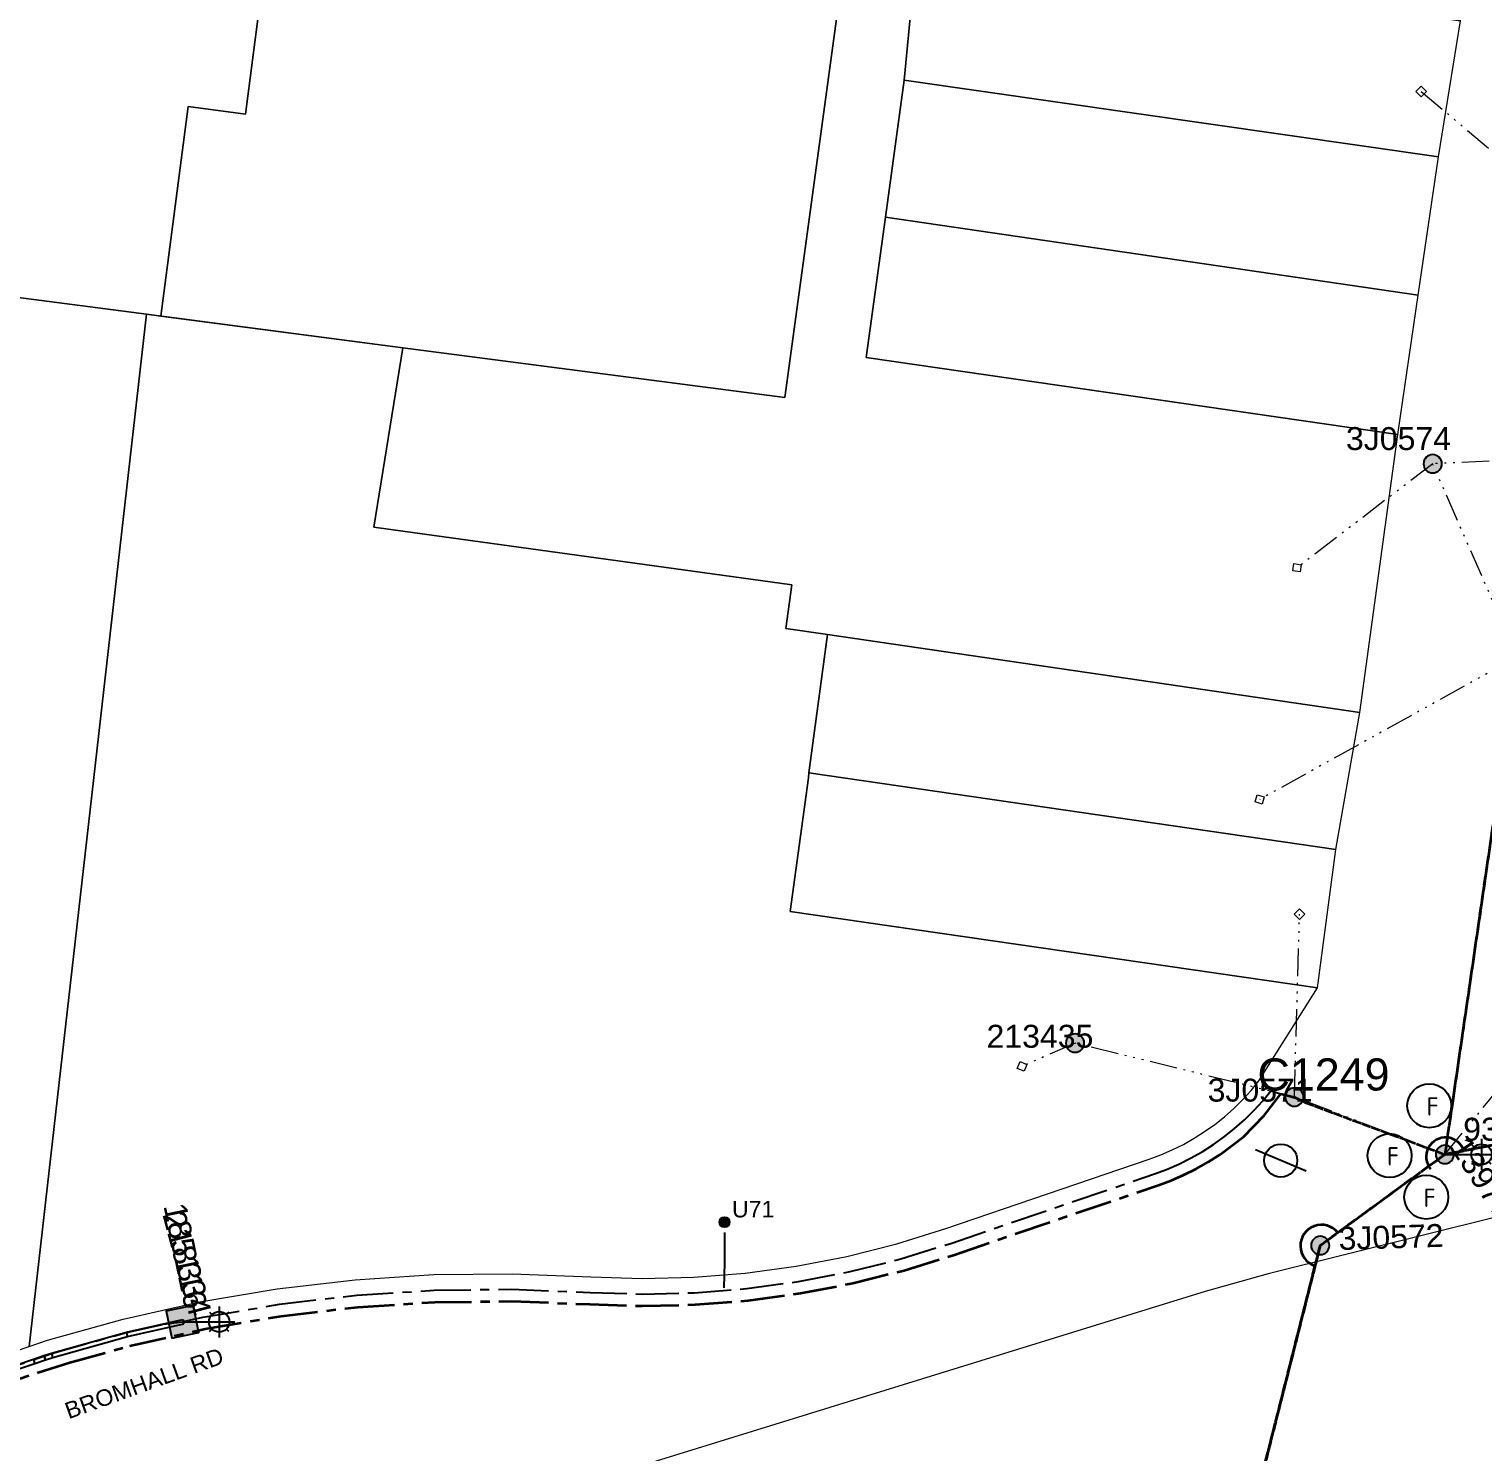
# Model space of a CAD drawing. Header units: metres. Extents: x 244561 to 254068, y 6159332 to 6162744.
# Drawn here: x 252037.4 to 252195.9, y 6161699.3 to 6161854.5 of the extents above; entities that cross this region are included whole.
import ezdxf
from ezdxf.enums import TextEntityAlignment as Align

# ---------------------------------------------------------------- set-up
doc = ezdxf.new("R2010")
doc.units = ezdxf.units.M
for name, pattern in [('Cable Exist OH', [1, 1, 0]), ('Cable Exist UG', [7, 4, -1, 1, -1]), ('PHANTOMX2', [6.6, 3, -0.75, 0.2, -0.75, 0.2, -0.75, 0.2, -0.75])]:
    doc.linetypes.add(name, pattern=pattern)
doc.layers.get('0').update_dxf_attribs({"color": 6})
for name, color, linetype, lineweight in [('_User_HV_Exist', 1, 'Continuous', 35), ('_User_LV_Exist', 5, 'Continuous', 35), ('Cadastre Buildings_SP_EXT', 78, 'Continuous', 15), ('Cadastre Developer_SP_NEW', 92, 'Continuous', 15), ('Cadastre Land Parcels_SP_EXT', 118, 'Continuous', 15), ('Cadastre Roads_SP_EXT', 218, 'Continuous', 15), ('Mains_HV_EXT', 13, 'Continuous', 25), ('Mains_LV_EXT', 163, 'Continuous', 25), ('Mains_SL_EXT', 131, 'Continuous', 25), ('Services_SP_EXT', 42, 'PHANTOMX2', 20)]:
    doc.layers.add(name, color=color, linetype=linetype, lineweight=lineweight)
for name, color, linetype in [('Duct_SP_EXT', 30, 'Continuous'), ('Equip_SP_HV_EXT', 7, 'Continuous'), ('Equip_SP_SL_EXT', 7, 'Continuous'), ('SupportsOH_SP_TR_HV_LV_SL_EXT', 7, 'Continuous'), ('SupportsUG_SP_LV_SL_EXT', 7, 'Continuous'), ('Trench_SP_EXT', 7, 'Continuous')]:
    doc.layers.add(name, color=color, linetype=linetype)
doc.styles.add('COLUMN_LABEL', font='arial.ttf', dxfattribs={"height": 2})
doc.styles.add('HVSW_LABEL', font='arial.ttf', dxfattribs={"height": 3.5})
doc.styles.add('iecARIAL', font='arial.ttf', dxfattribs={"height": 2})
doc.styles.add('iecISOCP', font='isocp.shx')
doc.styles.add('POLE_LABEL', font='arial.ttf', dxfattribs={"height": 2})
doc.styles.add('SL_LABEL', font='arial.ttf', dxfattribs={"height": 2})
doc.styles.get("Standard").update_dxf_attribs({"font": 'arial.ttf'})

# ---------------------------------------------------------------- blocks, each defined once
blk = doc.blocks.new('COLUMN_EXT')
blk.add_hatch(color=256).paths.add_polyline_path([(1.5, -1.5), (1.5, 1.5), (-1.5, 1.5), (-1.5, -1.5)])
blk.add_lwpolyline([(1.5, 1.5), (-1.5, 1.5), (-1.5, -1.5), (1.5, -1.5)], close=True)
at = {"flags": 9}
for tag, p in [('STREETNAME', (-1.81, 1.6)), ('SUBURB', (-1.81, 1.8)), ('NOTES', (-1.81, 2)), ('COLUMN_TYPE', (-1.81, 0.4)), ('OWNED_BY', (-1.81, 0.6)), ('LOCATION', (-1.81, 1.4)), ('LEGEND', (-1.81, 1.2)), ('USAGE', (-1.81, 1)), ('STATE', (-1.81, 0.8))]:
    blk.add_attdef(tag, text='', height=0.2, rotation=180, dxfattribs=at).set_placement(p, align=Align.MIDDLE_LEFT)
at = {"flags": 1}
blk.add_attdef('Z', (-1.81, 2.35), '', height=0.2, rotation=180, dxfattribs=at)
at = {"flags": 9}
for tag, style, p in [('STRUCTURE_PLANT_NUMBER', 'POLE_LABEL', (-1.81, -0.03)), ('STREET_CODE', 'COLUMN_LABEL', (-1.81, 0.2))]:
    blk.add_attdef(tag, text='', height=0.2, rotation=180, dxfattribs=dict(at, style=style)).set_placement(p, align=Align.MIDDLE_LEFT)
at = {"style": 'COLUMN_LABEL', "width": 0.9, "flags": 8}
blk.add_attdef('ASSET_NUM', text='', height=2, rotation=270, dxfattribs=at).set_placement((2, -4), align=Align.MIDDLE_LEFT)
blk = doc.blocks.new('SL_LANTERN_EXT')
at = {"flags": 9}
for tag, p in [('LRATECODE', (-7.4, 0)), ('LOUTREACHVOCAB', (-7.2, 0)), ('LOUTREACH', (-7, 0)), ('LANTNUMBER', (-6.6, 0)), ('LNEW', (-6.4, 0)), ('LMASTVOCAB', (-6.2, 0)), ('LMAST', (-6, 0)), ('LLAMPVOCAB', (-5.8, 0)), ('LLAMP', (-5.6, 0)), ('LEXIST', (-5.4, 0)), ('LCHARGE3PERCENT', (-5.2, 0)), ('LCHARGE3', (-5, 0)), ('LCHARGE2PERCENT', (-4.8, 0)), ('LCHARGE2', (-4.6, 0)), ('LCHARGE1PERCENT', (-4.4, 0)), ('LCHARGE1', (-4.2, 0)), ('LCATEGORY', (-4, 0)), ('LBRACKETVOCAB', (-3.8, 0)), ('LBRACKET', (-3.6, 0)), ('LKINGHEIGHT', (-3.4, 0)), ('CREPLACE', (-3.2, 0)), ('CREMOVE', (-3, 0)), ('CNUMBER', (-2.8, 0)), ('CNEW', (-2.6, 0)), ('CEXIST', (-2.4, 0)), ('USAGE', (-2.2, 0)), ('STATE', (-2, 0)), ('OWNED_BY', (-1.8, 0)), ('ORIENTATION', (-1.6, 0)), ('OPERATING_VOLTAGE', (-1.4, 0)), ('NO_PHASES', (-1.2, 0)), ('LANTERN_TYPE', (-1, 0)), ('LANTERN_PURPOSE', (-0.8, 0)), ('CONTROL_TYPE', (-0.6, 0)), ('CONSTRUCTED_VOLTAGE', (-0.4, 0))]:
    blk.add_attdef(tag, text='', height=0.001, rotation=270, dxfattribs=at).set_placement(p, align=Align.MIDDLE_LEFT)
at = {"style": 'SL_LABEL', "flags": 9}
blk.add_attdef('STREET_CODE', text='', height=0.001, rotation=270, dxfattribs=at).set_placement((0, 0), align=Align.MIDDLE_LEFT)
at = {"flags": 1}
blk.add_attdef('Z', (0, 0), '', height=0.001, rotation=270, dxfattribs=at)
at = {"width": 0.9}
blk.add_attdef('LNUMBER', text='', height=1, dxfattribs=at).set_placement((7, -1), align=Align.MIDDLE_LEFT)
at = {"flags": 9}
for tag, p in [('LREMOVE', (0, -7.6)), ('LREPLACE', (0, -7.8)), ('LTYPE', (0, -8)), ('LTYPEVOCAB', (0, -8.2)), ('LEGEND', (0, -8.4)), ('SUBURB', (0, -8.6)), ('STREETNAME', (0, -8.8)), ('LOCATION', (0, -9)), ('NOTES', (0, -9.2)), ('MAINTAINED_BY', (0, -9.86))]:
    blk.add_attdef(tag, text='', height=0.001, dxfattribs=at).set_placement(p, align=Align.MIDDLE_LEFT)
blk.add_attdef('OPERATED_BY', (0, -9.61), '', height=0.001, dxfattribs=at)
blk.add_wipeout([(5.69, 0), (5.06, -1.06), (4, -1.69), (2.94, -1.06), (2.31, 0), (2.94, 1.06), (4, 1.69), (5.06, 1.06)])
for p, q in [((4, 1.69), (4, 0)), ((0, 0), (4, 0)), ((2.94, 1.06), (3.2, 0.8)), ((5.06, 1.06), (4.8, 0.8)), ((2.94, -1.06), (3.2, -0.8)), ((4, 0), (5.69, 0)), ((4, 0), (4, -1.69)), ((5.06, -1.06), (4.8, -0.8))]:
    blk.add_line(p, q)
blk.add_circle((4, 0), 1.12)
blk = doc.blocks.new('CCP_EXT')
at = {"flags": 9}
for tag, p in [('LIFE_SUPPORT', (0, -1.6)), ('STATE', (0, -1.8)), ('NOTES', (0, -2))]:
    blk.add_attdef(tag, text='', height=0.2, dxfattribs=at).set_placement(p, align=Align.MIDDLE_LEFT)
blk.add_wipeout([(0, 0.57), (0.57, 0), (0, -0.57), (-0.57, 0)])
blk.add_lwpolyline([(-0.57, 0), (0, 0.57), (0.57, 0), (0, -0.57), (-0.57, 0)])
at = {"flags": 1}
blk.add_attdef('Z', (0, 0), '', height=0.2, dxfattribs=at)
at = {"flags": 9}
for tag, p in [('CCP_TYPE', (0, 0)), ('CONSTRUCTED_VOLTAGE', (0, -0.2)), ('OPERATING_VOLTAGE', (0, -0.6)), ('ORIENTATION', (0, -0.8)), ('OWNED_BY', (0, -1)), ('NO_PHASES', (0, -0.4)), ('USAGE', (0, -1.2)), ('LEGEND', (0, -1.4))]:
    blk.add_attdef(tag, text='', height=0.2, dxfattribs=at).set_placement(p, align=Align.MIDDLE_LEFT)
blk = doc.blocks.new('POLE_EXT')
blk.add_hatch(color=256).paths.add_polyline_path([(-1, 0, 1), (1, 0, 1)])
blk.add_lwpolyline([(-1, 0, 1), (1, 0, 1)], format="xyb", close=True)
at = {"flags": 8}
blk.add_attdef('pNumber', text='', height=2, dxfattribs=at).set_placement((2.5, 2.5), align=Align.MIDDLE_CENTER)
at = {"style": 'POLE_LABEL', "flags": 9}
for tag, p in [('STRUCTURE_PLANT_NUMBER', (1.35, 0.03)), ('STREET_CODE', (1.35, -0.2))]:
    blk.add_attdef(tag, text='', height=0.2, dxfattribs=at).set_placement(p, align=Align.MIDDLE_LEFT)
at = {"flags": 9}
for tag, p in [('OWNED_BY', (1.35, -0.4)), ('SPECIAL_USE', (1.35, -0.8)), ('STATE', (1.35, -1)), ('cLV', (1.35, -1.4)), ('hDepth', (1.35, -1.6)), ('PARENT', (1.35, -0.6)), ('USAGE', (1.35, -1.2)), ('hDia', (1.35, -1.8)), ('cHV', (1.35, -2)), ('LBRACKET', (1.35, -2.2)), ('LExisting', (1.35, -2.4)), ('LANTNUMBER', (1.35, -2.6)), ('LOther', (1.35, -2.8)), ('LRemove', (1.35, -3)), ('LEGEND', (1.35, -3.2)), ('cLinedev', (1.35, -3.4)), ('pExisting', (1.35, -3.8)), ('pFooting', (1.35, -4.4)), ('pNew', (1.35, -4.6)), ('LOCATION', (1.35, -3.6)), ('PFNUMBER', (1.35, -4)), ('NEWPFNUMBER', (1.35, -4.2)), ('pRelocate', (1.35, -5)), ('pRemove', (1.35, -5.2)), ('pReplace', (1.35, -5.4)), ('pStay', (1.35, -5.6)), ('pType', (1.35, -5.8)), ('cspan', (1.35, -6)), ('STREETNAME', (1.35, -6.2)), ('SUBURB', (1.35, -6.4)), ('OPERATED_BY', (1.36, -7.01)), ('NOTES', (1.35, -6.6)), ('MAINTAINED_BY', (1.36, -6.81))]:
    blk.add_attdef(tag, text='', height=0.2, dxfattribs=at).set_placement(p, align=Align.MIDDLE_LEFT)
at = {"flags": 1}
blk.add_attdef('Z', (1.35, -7.33), '', height=0.2, dxfattribs=at)
blk = doc.blocks.new('HV_ABS_CLOSED_EXT')
blk.add_line((-3, 6.87), (3, 6.87))
blk.add_circle((0, 6.87), 1.8)
at = {"style": 'HVSW_LABEL'}
for tag, height, flags, p in [('ASSET_NUM', 3.5, 8, (2, 2)), ('STREET_CODE', 0.2, 9, (0, -0.2))]:
    blk.add_attdef(tag, text='', height=height, dxfattribs=dict(at, flags=flags)).set_placement(p, align=Align.MIDDLE_LEFT)
at = {"flags": 1}
blk.add_attdef('Z', (0, 0), '', height=0.2, dxfattribs=at)
at = {"flags": 9}
for tag, p in [('ACTUAL_STATUS', (0, -0.4)), ('CONSTRUCTED_VOLTAGE', (0, -0.6)), ('OPERATING_VOLTAGE', (0, -1)), ('ORIENTATION', (0, -1.2)), ('OWNED_BY', (0, -1.4)), ('STATE', (0, -1.6)), ('NO_PHASES', (0, -0.8)), ('SWITCH_TYPE', (0, -1.8)), ('STREETNAME', (0, -2.6)), ('SUBURB', (0, -2.8)), ('USAGE', (0, -2)), ('LEGEND', (0, -2.2)), ('LOCATION', (0, -2.4)), ('NOTES', (0, -3))]:
    blk.add_attdef(tag, text='', height=0.2, dxfattribs=at).set_placement(p, align=Align.MIDDLE_LEFT)
blk = doc.blocks.new('FAULT_INDICATOR_MANUAL_EXT')
blk.add_circle((0, 0), 2.4)
at = {"insert": (-0.28, 0.92), "char_height": 2, "width": 1.2998, "attachment_point": 1, "style": 'iecISOCP'}
blk.add_mtext('F', dxfattribs=at)
for tag, height, flags, p in [('ASSET_NUM', 2.5, 8, (2, 2)), ('STREET_CODE', 0.2, 9, (1.5, 0)), ('CONSTRUCTED_VOLTAGE', 0.2, 9, (1.5, -0.2)), ('OPERATING_VOLTAGE', 0.2, 9, (1.5, -0.8)), ('ORIENTATION', 0.2, 9, (1.5, -1)), ('OWNED_BY', 0.2, 9, (1.5, -1.2)), ('STATE', 0.2, 9, (1.5, -1.4)), ('FLITE_NUMBER', 0.2, 9, (1.5, -0.4)), ('USAGE', 0.2, 9, (1.5, -1.6)), ('INDICATOR_TYPE', 0.2, 9, (1.5, -0.6)), ('STREETNAME', 0.2, 9, (1.5, -2.2)), ('SUBURB', 0.2, 9, (1.5, -2.4)), ('Z', 0.2, 1, (1.5, -2.8)), ('LEGEND', 0.2, 9, (1.5, -1.8)), ('LOCATION', 0.2, 9, (1.5, -2)), ('NOTES', 0.2, 9, (1.5, -2.6))]:
    blk.add_attdef(tag, text='', height=height, dxfattribs=dict(flags=flags)).set_placement(p, align=Align.MIDDLE_LEFT)
blk = doc.blocks.new('CABLE_LARGE_EXT')
h = blk.add_hatch(color=256)
edge = h.paths.add_edge_path()
edge.add_arc((0, 0.55), 0.55, 0, 360)
blk.add_circle((0, 0.55), 0.55)
at = {"flags": 1}
blk.add_attdef('Z', (0, 0), '', height=0.2, dxfattribs=at)
at = {"flags": 9}
for tag, p in [('COND_CODE', (0, 0)), ('STATE', (0, -0.4)), ('XSECT_SIZE', (0, -0.6)), ('FB_REFERENCE', (0, -0.2)), ('NOTES', (0, -0.8))]:
    blk.add_attdef(tag, text='', height=0.2, dxfattribs=at).set_placement(p, align=Align.MIDDLE_LEFT)

msp = doc.modelspace()

# ---------------------------------------------------------------- linework, layer by layer
at = {"layer": '_User_HV_Exist', "linetype": 'Cable Exist OH'}
for points in [[(252200.3918, 6161790.9342), (252192.3625, 6161735.8991)], [(252175.3478, 6161738.019), (252176.5275, 6161737.4293)], [(252176.5275, 6161737.4292), (252187.6319, 6161733.2971)], [(252164.1272, 6161666.3074), (252178.1658, 6161721.8312), (252188.2853, 6161729.2239)]]:
    msp.add_lwpolyline(points, dxfattribs=at)
at = {"layer": '_User_LV_Exist', "linetype": 'Continuous'}
msp.add_lwpolyline([(252180.0826, 6161723.2305, 1.33991365), (252177.5832, 6161719.6196)], format="xyb", dxfattribs=at)
at = {"layer": '_User_LV_Exist', "linetype": 'Cable Exist OH'}
msp.add_lwpolyline([(252178.1658, 6161721.8312), (252164.1272, 6161666.3074)], dxfattribs=at)
at = {"layer": 'Cadastre Developer_SP_NEW', "linetype": 'Continuous'}
for points in [[(252161.4269, 6162060.2946), (252017.1014, 6162080.5103), (252002.9608, 6162082.4917), (251992.8327, 6162083.9102), (251984.2006, 6162032.6311), (251944.089, 6162038.4163), (251908.6455, 6162043.5288), (251897.5424, 6161939.9101), (251887.3323, 6161844.6196), (251900.0043, 6161842.9651), (251980.0347, 6161832.5183), (252050.1878, 6161823.3638), (252051.7301, 6161823.1624), (252054.7121, 6161846.014), (252060.9695, 6161845.198), (252064.0435, 6161868.7577), (252052.6181, 6161870.416), (252055.5921, 6161890.901), (252069.9424, 6161888.8187), (252077.7863, 6161881.2645), (252121.9742, 6161881.2664), (252136.4523, 6161879.1655), (252161.4269, 6162060.2946)], [(252188.8581, 6161825.4431), (252130.7595, 6161833.9513), (252128.6632, 6161818.6557), (252186.6472, 6161810.2449), (252188.8581, 6161825.4431)], [(251964.2491, 6161676.4042), (251970.0904, 6161678.5296), (251975.8231, 6161680.9287), (251981.4359, 6161683.5962), (251986.9176, 6161686.526), (252004.8872, 6161696.6826), (252013.2619, 6161701.0763), (252021.8539, 6161705.029), (252030.6399, 6161708.5281), (252037.3928, 6161710.8183), (252050.1878, 6161823.3638), (251980.0347, 6161832.5183), (251972.7807, 6161779.7596), (251967.3743, 6161740.4411), (251958.3149, 6161674.5569), (251964.2491, 6161676.4042)]]:
    msp.add_lwpolyline(points, close=True, dxfattribs=at)
at = {"layer": 'Cadastre Land Parcels_SP_EXT', "linetype": 'Continuous'}
for points in [[(252161.4269, 6162060.2946), (252017.1014, 6162080.5103), (252002.9608, 6162082.4917), (251992.8327, 6162083.9102), (251984.2006, 6162032.6311), (251944.089, 6162038.4163), (251908.6455, 6162043.5288), (251897.5424, 6161939.9101), (251887.3323, 6161844.6196), (251900.0043, 6161842.9651), (251980.0347, 6161832.5183), (252050.1878, 6161823.3638), (252051.7301, 6161823.1624), (252054.7121, 6161846.014), (252060.9695, 6161845.198), (252064.0435, 6161868.7577), (252052.6181, 6161870.416), (252055.5921, 6161890.901), (252069.9424, 6161888.8187), (252077.7863, 6161881.2645), (252121.9742, 6161881.2664), (252136.4523, 6161879.1655), (252161.4269, 6162060.2946)], [(252128.6632, 6161818.6557), (252130.7595, 6161833.9513), (252132.8076, 6161848.9004), (252134.2667, 6161864.0396), (252135.2998, 6161871.5945), (252127.7522, 6161872.6805), (252127.346, 6161869.708), (252119.7697, 6161814.285), (252078.1227, 6161819.7149), (252074.9598, 6161800.1692), (252120.5566, 6161793.8711), (252119.9104, 6161789.119), (252124.4533, 6161788.4599), (252182.4913, 6161779.9631), (252186.6472, 6161810.2449), (252128.6632, 6161818.6557)], [(252193.4696, 6161855.3581), (252134.2667, 6161864.0396), (252132.8076, 6161848.9004), (252191.0531, 6161840.5285), (252193.4696, 6161855.3581)], [(252191.0531, 6161840.5285), (252132.8076, 6161848.9004), (252130.7595, 6161833.9513), (252188.8581, 6161825.4431), (252191.0531, 6161840.5285)], [(252188.8581, 6161825.4431), (252130.7595, 6161833.9513), (252128.6632, 6161818.6557), (252186.6472, 6161810.2449), (252188.8581, 6161825.4431)], [(251964.2491, 6161676.4042), (251970.0904, 6161678.5296), (251975.8231, 6161680.9287), (251981.4359, 6161683.5962), (251986.9176, 6161686.526), (252004.8872, 6161696.6826), (252013.2619, 6161701.0763), (252021.8539, 6161705.029), (252030.6399, 6161708.5281), (252037.3928, 6161710.8183), (252050.1878, 6161823.3638), (251980.0347, 6161832.5183), (251972.7807, 6161779.7596), (251967.3743, 6161740.4411), (251958.3149, 6161674.5569), (251964.2491, 6161676.4042)], [(252126.5358, 6161720.6431), (252131.9855, 6161722.0106), (252137.3531, 6161723.6773), (252159.5141, 6161731.2385), (252160.7842, 6161731.7095), (252162.0288, 6161732.2475), (252163.2419, 6161732.8493), (252164.4229, 6161733.5158), (252165.5661, 6161734.2431), (252166.6699, 6161735.0301), (252167.7302, 6161735.8736), (252168.7446, 6161736.7726), (252169.7099, 6161737.725), (252170.623, 6161738.7247), (252171.4829, 6161739.7728), (252177.8622, 6161749.9123), (252120.3836, 6161758.2529), (252122.351, 6161772.8376), (252122.4185, 6161773.3559), (252124.4533, 6161788.4599), (252119.9104, 6161789.119), (252120.5566, 6161793.8711), (252074.9598, 6161800.1692), (252078.1227, 6161819.7149), (252050.1878, 6161823.3638), (252037.3928, 6161710.8183), (252039.3893, 6161711.4899), (252047.6375, 6161713.7984), (252055.9943, 6161715.6729), (252064.4377, 6161717.1088), (252072.9449, 6161718.1036), (252081.4927, 6161718.6528), (252090.0558, 6161718.7584), (252098.6136, 6161718.4152), (252104.2305, 6161718.2407), (252109.8481, 6161718.3768), (252115.45, 6161718.8238), (252121.0172, 6161719.5804), (252126.5358, 6161720.6431)], [(252182.4913, 6161779.9631), (252124.4533, 6161788.4599), (252122.4185, 6161773.3559), (252179.8823, 6161765.0178), (252182.4913, 6161779.9631)], [(252179.8823, 6161765.0178), (252122.4185, 6161773.3559), (252122.351, 6161772.8376), (252120.3836, 6161758.2529), (252177.8622, 6161749.9123), (252179.8823, 6161765.0178)]]:
    msp.add_lwpolyline(points, close=True, dxfattribs=at)
msp.add_lwpolyline([(252718.2726, 6161866.6302), (252548.0287, 6161811.2134), (252544.3913, 6161809.7266), (252524.4759, 6161801.3251), (252324.462, 6161744.9483), (252307.7545, 6161739.6793), (252296.9064, 6161738.589), (252268.0109, 6161738.8004), (252260.2586, 6161739.1207), (252255.6042, 6161739.3132), (252254.0425, 6161739.0125), (252246.5043, 6161737.2716), (252197.7463, 6161725.0119), (252172.4735, 6161718.7455), (252165.6289, 6161716.8082), (251980.4688, 6161659.6085)], dxfattribs=at)
at = {"layer": 'Duct_SP_EXT'}
for p, q in [((252039.8192, 6161710.0941), (252047.9942, 6161712.3821)), ((252039.9604, 6161709.6352), (252048.1115, 6161711.9165)), ((252047.9942, 6161712.3821), (252048.0529, 6161712.1493)), ((252048.1115, 6161711.9165), (252048.0529, 6161712.1493)), ((252031.1448, 6161707.1577), (252037.8619, 6161709.4357)), ((252037.8619, 6161709.4357), (252038.9995, 6161709.8184)), ((252037.8619, 6161709.4357), (252037.9387, 6161709.2083)), ((252038.0155, 6161708.981), (252039.1525, 6161709.3635)), ((252038.9995, 6161709.8184), (252039.8192, 6161710.0941)), ((252038.9995, 6161709.8184), (252038.9995, 6161709.8184)), ((252038.9995, 6161709.8184), (252039.076, 6161709.5909)), ((252038.9995, 6161709.8184), (252039.076, 6161709.5909)), ((252039.1525, 6161709.3635), (252039.076, 6161709.5909)), ((252039.1525, 6161709.3635), (252039.076, 6161709.5909)), ((252039.1525, 6161709.3635), (252039.9604, 6161709.6352)), ((252039.1525, 6161709.3635), (252039.1525, 6161709.3635)), ((252039.8192, 6161710.0941), (252039.8898, 6161709.8646)), ((252039.9604, 6161709.6352), (252039.8898, 6161709.8646)), ((252031.3108, 6161706.7071), (252038.0155, 6161708.981)), ((252038.0155, 6161708.981), (252037.9387, 6161709.2083))]:
    msp.add_line(p, q, dxfattribs=at)
msp.add_lwpolyline([(252113.2098, 6161723.2362), (252113.2098, 6161719.9598), (252113.1197, 6161717.215)], dxfattribs=at)
at = {"layer": 'Mains_HV_EXT', "linetype": 'Cable Exist OH'}
for points in [[(252200.3918, 6161790.9342), (252192.3625, 6161735.8991)], [(252175.3478, 6161738.019), (252176.5275, 6161737.4293)], [(252176.5275, 6161737.4292), (252187.6319, 6161733.2971)], [(252164.1272, 6161666.3074), (252178.1658, 6161721.8312), (252188.2853, 6161729.2239)]]:
    msp.add_lwpolyline(points, dxfattribs=at)
at = {"layer": 'Mains_LV_EXT', "linetype": 'Continuous'}
for points in [[(252193.8344, 6161732.1636, 1.20499098), (252190.2071, 6161730.1558)], [(252180.0826, 6161723.2305, 1.33991365), (252177.5832, 6161719.6196)]]:
    msp.add_lwpolyline(points, format="xyb", dxfattribs=at)
at = {"layer": 'Mains_LV_EXT', "linetype": 'Cable Exist OH'}
msp.add_lwpolyline([(252178.1658, 6161721.8312), (252164.1272, 6161666.3074)], dxfattribs=at)
at = {"layer": 'Services_SP_EXT'}
for points in [[(252209.7836, 6161807.9924), (252190.4319, 6161807.0628)], [(252199.6568, 6161786.0067), (252198.4385, 6161788.7874), (252190.4319, 6161807.0628)], [(252175.3478, 6161738.0191), (252175.3477, 6161738.0191), (252151.432, 6161743.893)]]:
    msp.add_lwpolyline(points, dxfattribs=at)

# ---------------------------------------------------------------- block references
at = {"layer": 'Duct_SP_EXT'}
msp.add_blockref('CABLE_LARGE_EXT', (252113.2098, 6161723.8171), dxfattribs=at)
at = {"layer": 'Equip_SP_HV_EXT'}
ref = msp.add_blockref('HV_ABS_CLOSED_EXT', (252176.5275, 6161737.4293), dxfattribs=dict(at, rotation=157.2490593437159))
ref.add_attrib('ASSET_NUM', 'C1249', dxfattribs={"layer": '0', "height": 3.5, "style": 'HVSW_LABEL'}).set_placement((252178.5275, 6161737.6793), align=Align.BOTTOM_CENTER)
for p in [(252190.0611, 6161737.0688), (252185.7356, 6161731.6291)]:
    msp.add_blockref('FAULT_INDICATOR_MANUAL_EXT', p, dxfattribs=at)
at = {"layer": 'SupportsOH_SP_TR_HV_LV_SL_EXT'}
ref = msp.add_blockref('POLE_EXT', (252190.4319, 6161807.0628), dxfattribs=at)
ref.add_attrib('ASSET_NUM', '3J0574', dxfattribs={"layer": '0', "height": 2.5, "style": 'POLE_LABEL'}).set_placement((252192.4319, 6161807.8128), align=Align.BOTTOM_RIGHT)
ref = msp.add_blockref('POLE_EXT', (252151.432, 6161743.893), dxfattribs=at)
ref.add_attrib('ASSET_NUM', '213435', dxfattribs={"layer": '0', "height": 2.5, "style": 'POLE_LABEL'}).set_placement((252153.432, 6161744.643), align=Align.MIDDLE_RIGHT)
ref = msp.add_blockref('POLE_EXT', (252175.3477, 6161738.0191), dxfattribs=at)
ref.add_attrib('ASSET_NUM', '3J0571', dxfattribs={"layer": '0', "height": 2.5, "style": 'POLE_LABEL'}).set_placement((252177.3477, 6161738.7691), align=Align.MIDDLE_RIGHT)
at = {"layer": 'SupportsUG_SP_LV_SL_EXT'}
ref = msp.add_blockref('COLUMN_EXT', (252054.1029, 6161713.5039), dxfattribs=dict(at, rotation=191.8490466715878))
ref.add_attrib('ASSET_NUM', '218334', dxfattribs={"layer": '0', "height": 2.5, "rotation": 284.850076, "style": 'COLUMN_LABEL'}).set_placement((252056.1029, 6161714.2539), align=Align.MIDDLE_RIGHT)

# ---------------------------------------------------------------- texts
at = {"layer": 'Cadastre Roads_SP_EXT'}
msp.add_text('BROMHALL RD', height=1.8, rotation=19.87142, dxfattribs=at).set_placement((252041.6869, 6161702.8789))
at = {"layer": 'Duct_SP_EXT'}
msp.add_text('U71', height=1.8, dxfattribs=at).set_placement((252114.0245, 6161724.8933))

# ---------------------------------------------------------------- next in the draw order: block references
at = {"layer": 'Equip_SP_SL_EXT'}
ref = msp.add_blockref('SL_LANTERN_EXT', (252191.7589, 6161731.7615), dxfattribs=at)
ref.add_attrib('ASSET_NUM', '139771', dxfattribs={"layer": '0', "height": 2.5, "rotation": 303.302285, "style": 'iecARIAL'}).set_placement((252193.2589, 6161733.2615), align=Align.MIDDLE_LEFT)
ref = msp.add_blockref('SL_LANTERN_EXT', (252054.1028, 6161713.5039), dxfattribs=at)
ref.add_attrib('ASSET_NUM', '185116', dxfattribs={"layer": '0', "height": 2.5, "rotation": 281.689369, "style": 'iecARIAL'}).set_placement((252055.6028, 6161715.0039), align=Align.MIDDLE_RIGHT)
at = {"layer": 'Services_SP_EXT'}
for p, rotation in [((252189.1758, 6161847.661), 90.0000000000002), ((252175.6439, 6161795.7278), 216.2737737079233), ((252171.5648, 6161770.4717), 207.7447420683393), ((252175.9111, 6161757.956), 90.0000000000002), ((252145.6589, 6161741.3616), 202.2550334069955)]:
    msp.add_blockref('CCP_EXT', p, dxfattribs=dict(at, rotation=rotation))

# ---------------------------------------------------------------- next in the draw order: linework, layer by layer
at = {"layer": '_User_HV_Exist', "linetype": 'Cable Exist OH'}
for points in [[(252191.7589, 6161731.7615), (252259.2974, 6161744.8783)], [(252192.3625, 6161735.8991), (252191.7589, 6161731.7614)], [(252187.6319, 6161733.2971), (252191.7589, 6161731.7614)], [(252188.2853, 6161729.2239), (252191.7589, 6161731.7615)]]:
    msp.add_lwpolyline(points, dxfattribs=at)
at = {"layer": '_User_HV_Exist', "linetype": 'Cable Exist UG'}
msp.add_lwpolyline([(252031.6773, 6161705.7122), (252038.3563, 6161707.9772), (252041.8324, 6161709.0584), (252041.8324, 6161709.0584), (252048.3705, 6161710.8882), (252056.5745, 6161712.7284), (252064.8638, 6161714.1383), (252073.2154, 6161715.1149), (252081.6075, 6161715.654), (252090.0141, 6161715.7578), (252098.507, 6161715.4171), (252104.2203, 6161715.2396), (252110.0039, 6161715.3797), (252115.7715, 6161715.8399), (252121.5032, 6161716.6189), (252127.1851, 6161717.713), (252132.796, 6161719.1209), (252138.2825, 6161720.8245), (252160.5202, 6161728.412), (252161.9017, 6161728.9242), (252163.2914, 6161729.5249), (252164.6469, 6161730.1973), (252165.9665, 6161730.9421), (252167.2433, 6161731.7544), (252169.8077, 6161733.6644), (252172.0605, 6161736.0197), (252173.8817, 6161738.3792), (252175.334, 6161738.0127)], dxfattribs=at)
at = {"layer": '_User_LV_Exist', "linetype": 'Cable Exist OH'}
for points in [[(252199.6568, 6161786.0067), (252191.7589, 6161731.7615)], [(252315.3231, 6161759.6285), (252259.3269, 6161744.85), (252191.7589, 6161731.7615)], [(252191.7589, 6161731.7615), (252178.1658, 6161721.8312)]]:
    msp.add_lwpolyline(points, dxfattribs=at)
at = {"layer": '_User_LV_Exist', "linetype": 'Continuous'}
msp.add_lwpolyline([(252193.8344, 6161732.1636, 1.20499098), (252190.2071, 6161730.1558)], format="xyb", dxfattribs=at)
at = {"layer": 'Cadastre Buildings_SP_EXT', "linetype": 'Continuous'}
msp.add_lwpolyline([(252136.9587, 6161879.0488), (252136.4523, 6161879.1656), (252121.9742, 6161881.2664), (252077.7863, 6161881.2645), (252069.9424, 6161888.8187), (252055.5921, 6161890.901), (252052.6181, 6161870.416), (252064.0435, 6161868.7577), (252060.9696, 6161845.198), (252054.7121, 6161846.014), (252051.7301, 6161823.1624), (252078.1227, 6161819.7149), (252119.7697, 6161814.2849), (252127.346, 6161869.7081), (252127.7522, 6161872.6805), (252135.2997, 6161871.5945), (252134.2667, 6161864.0396), (252193.4696, 6161855.3581), (252194.3609, 6161862.0962), (252195.4813, 6161870.5619), (252136.9587, 6161879.0488)], close=True, dxfattribs=at)
at = {"layer": 'Cadastre Developer_SP_NEW', "linetype": 'Continuous'}
for points in [[(252128.6632, 6161818.6557), (252130.7595, 6161833.9513), (252132.8076, 6161848.9004), (252134.2667, 6161864.0396), (252135.2998, 6161871.5945), (252127.7522, 6161872.6805), (252127.346, 6161869.708), (252119.7697, 6161814.285), (252078.1227, 6161819.7149), (252074.9598, 6161800.1692), (252120.5566, 6161793.8711), (252119.9104, 6161789.119), (252124.4533, 6161788.4599), (252182.4913, 6161779.9631), (252186.6472, 6161810.2449), (252128.6632, 6161818.6557)], [(252193.4696, 6161855.3581), (252134.2667, 6161864.0396), (252132.8076, 6161848.9004), (252191.0531, 6161840.5285), (252193.4696, 6161855.3581)], [(252191.0531, 6161840.5285), (252132.8076, 6161848.9004), (252130.7595, 6161833.9513), (252188.8581, 6161825.4431), (252191.0531, 6161840.5285)], [(252126.5358, 6161720.6431), (252131.9855, 6161722.0106), (252137.3531, 6161723.6773), (252159.5141, 6161731.2385), (252160.7842, 6161731.7095), (252162.0288, 6161732.2475), (252163.2419, 6161732.8493), (252164.4229, 6161733.5158), (252165.5661, 6161734.2431), (252166.6699, 6161735.0301), (252167.7302, 6161735.8736), (252168.7446, 6161736.7726), (252169.7099, 6161737.725), (252170.623, 6161738.7247), (252171.4829, 6161739.7728), (252177.8622, 6161749.9123), (252120.3836, 6161758.2529), (252122.351, 6161772.8376), (252122.4185, 6161773.3559), (252124.4533, 6161788.4599), (252119.9104, 6161789.119), (252120.5566, 6161793.8711), (252074.9598, 6161800.1692), (252078.1227, 6161819.7149), (252050.1878, 6161823.3638), (252037.3928, 6161710.8183), (252039.3893, 6161711.4899), (252047.6375, 6161713.7984), (252055.9943, 6161715.6729), (252064.4377, 6161717.1088), (252072.9449, 6161718.1036), (252081.4927, 6161718.6528), (252090.0558, 6161718.7584), (252098.6136, 6161718.4152), (252104.2305, 6161718.2407), (252109.8481, 6161718.3768), (252115.45, 6161718.8238), (252121.0172, 6161719.5804), (252126.5358, 6161720.6431)], [(252182.4913, 6161779.9631), (252124.4533, 6161788.4599), (252122.4185, 6161773.3559), (252179.8823, 6161765.0178), (252182.4913, 6161779.9631)], [(252179.8823, 6161765.0178), (252122.4185, 6161773.3559), (252122.351, 6161772.8376), (252120.3836, 6161758.2529), (252177.8622, 6161749.9123), (252179.8823, 6161765.0178)]]:
    msp.add_lwpolyline(points, close=True, dxfattribs=at)
msp.add_lwpolyline([(252718.2726, 6161866.6302), (252548.0287, 6161811.2134), (252544.3913, 6161809.7266), (252524.4759, 6161801.3251), (252324.462, 6161744.9483), (252307.7545, 6161739.6793), (252296.9064, 6161738.589), (252268.0109, 6161738.8004), (252260.2586, 6161739.1207), (252255.6042, 6161739.3132), (252254.0425, 6161739.0125), (252246.5043, 6161737.2716), (252197.7463, 6161725.0119), (252172.4735, 6161718.7455), (252165.6289, 6161716.8082), (251980.4688, 6161659.6085)], dxfattribs=at)
at = {"layer": 'Duct_SP_EXT'}
for p, q in [((252047.9942, 6161712.3821), (252054.1502, 6161713.7629)), ((252048.1115, 6161711.9165), (252054.2553, 6161713.2946)), ((252054.1502, 6161713.7629), (252054.2028, 6161713.5288)), ((252054.2553, 6161713.2946), (252054.2028, 6161713.5288))]:
    msp.add_line(p, q, dxfattribs=at)
at = {"layer": 'Mains_HV_EXT', "linetype": 'Cable Exist OH'}
for points in [[(252191.7589, 6161731.7615), (252259.2974, 6161744.8783)], [(252192.3625, 6161735.8991), (252191.7589, 6161731.7614)], [(252187.6319, 6161733.2971), (252191.7589, 6161731.7614)], [(252188.2853, 6161729.2239), (252191.7589, 6161731.7615)]]:
    msp.add_lwpolyline(points, dxfattribs=at)
at = {"layer": 'Mains_HV_EXT', "linetype": 'Cable Exist UG'}
msp.add_lwpolyline([(252031.6773, 6161705.7122), (252038.3563, 6161707.9772), (252041.8324, 6161709.0584), (252041.8324, 6161709.0584), (252048.3705, 6161710.8882), (252056.5745, 6161712.7284), (252064.8638, 6161714.1383), (252073.2154, 6161715.1149), (252081.6075, 6161715.654), (252090.0141, 6161715.7578), (252098.507, 6161715.4171), (252104.2203, 6161715.2396), (252110.0039, 6161715.3797), (252115.7715, 6161715.8399), (252121.5032, 6161716.6189), (252127.1851, 6161717.713), (252132.796, 6161719.1209), (252138.2825, 6161720.8245), (252160.5202, 6161728.412), (252161.9017, 6161728.9242), (252163.2914, 6161729.5249), (252164.6469, 6161730.1973), (252165.9665, 6161730.9421), (252167.2433, 6161731.7544), (252169.8077, 6161733.6644), (252172.0605, 6161736.0197), (252173.8817, 6161738.3792), (252175.334, 6161738.0127)], dxfattribs=at)
at = {"layer": 'Mains_LV_EXT', "linetype": 'Cable Exist OH'}
for points in [[(252199.6568, 6161786.0067), (252191.7589, 6161731.7615)], [(252315.3231, 6161759.6285), (252259.3269, 6161744.85), (252191.7589, 6161731.7615)], [(252191.7589, 6161731.7615), (252178.1658, 6161721.8312)]]:
    msp.add_lwpolyline(points, dxfattribs=at)
at = {"layer": 'Mains_SL_EXT', "linetype": 'Cable Exist OH'}
msp.add_lwpolyline([(252211.7748, 6161867.1028), (252206.6775, 6161832.8083), (252200.3919, 6161790.9342), (252191.7589, 6161731.7615)], dxfattribs=at)
at = {"layer": 'Mains_SL_EXT', "linetype": 'Cable Exist UG'}
msp.add_lwpolyline([(251956.1717, 6161671.9497), (251958.7608, 6161673.1247), (251958.7608, 6161673.1247), (251964.7288, 6161674.9824), (251970.6366, 6161677.1322), (251976.4349, 6161679.5586), (251978.5132, 6161680.5464), (251979.0914, 6161681.7887), (251980.8053, 6161682.6031), (251982.1117, 6161682.2566), (251987.6402, 6161685.2114), (252005.6049, 6161695.3652), (252013.9242, 6161699.7298), (252022.4453, 6161703.6499), (252031.1587, 6161707.1202), (252037.8745, 6161709.3977), (252039.4321, 6161709.9218), (252039.4321, 6161709.9218), (252039.8309, 6161710.0559), (252048.004, 6161712.3433), (252052.0564, 6161713.2523), (252054.0779, 6161713.5044)], dxfattribs=at)
at = {"layer": 'Services_SP_EXT'}
for points in [[(252189.1758, 6161847.6609), (252206.7969, 6161832.8302)], [(252190.4319, 6161807.0628), (252175.6438, 6161795.7277)], [(252199.6568, 6161786.0067), (252171.5647, 6161770.4717)], [(252175.3478, 6161738.0191), (252175.9112, 6161757.956)], [(252191.7589, 6161731.7615), (252207.7349, 6161751.2566)], [(252151.432, 6161743.893), (252145.6589, 6161741.3615)], [(252191.7589, 6161731.7615), (252175.3478, 6161738.0191)]]:
    msp.add_lwpolyline(points, dxfattribs=at)
at = {"layer": 'Trench_SP_EXT', "linetype": 'Cable Exist UG'}
msp.add_lwpolyline([(252054.2028, 6161713.5288), (252056.323, 6161714.0044), (252064.6791, 6161715.4255), (252073.0982, 6161716.41), (252081.5577, 6161716.9535), (252090.0321, 6161717.0581), (252098.5532, 6161716.7163), (252104.2247, 6161716.5401), (252109.9364, 6161716.6783), (252115.6322, 6161717.1329), (252121.2926, 6161717.9021), (252126.9038, 6161718.9828), (252132.4448, 6161720.3731), (252137.8797, 6161722.0607), (252160.0842, 6161729.6368), (252161.4174, 6161730.1311), (252162.7442, 6161730.7047), (252164.0381, 6161731.3465), (252165.2976, 6161732.0575), (252166.5165, 6161732.8328), (252167.6932, 6161733.6718), (252168.8239, 6161734.5713), (252169.9062, 6161735.5304), (252170.9354, 6161736.5458), (252171.9086, 6161737.6116), (252172.7972, 6161738.6944), (252175.3644, 6161737.9297)], dxfattribs=at)

# ---------------------------------------------------------------- next in the draw order: block references
at = {"layer": 'Equip_SP_HV_EXT'}
msp.add_blockref('FAULT_INDICATOR_MANUAL_EXT', (252189.7334, 6161727.107), dxfattribs=at)
at = {"layer": 'SupportsOH_SP_TR_HV_LV_SL_EXT'}
ref = msp.add_blockref('POLE_EXT', (252191.7589, 6161731.7615), dxfattribs=at)
ref.add_attrib('ASSET_NUM', '935715', dxfattribs={"layer": '0', "height": 2.5, "style": 'POLE_LABEL'}).set_placement((252193.7589, 6161732.5115), align=Align.BOTTOM_LEFT)
ref = msp.add_blockref('POLE_EXT', (252178.1659, 6161721.8311), dxfattribs=at)
ref.add_attrib('ASSET_NUM', '3J0572', dxfattribs={"layer": '0', "height": 2.5, "rotation": 1.822563, "style": 'POLE_LABEL'}).set_placement((252180.1659, 6161722.5811), align=Align.MIDDLE_LEFT)

doc.saveas('drawing.dxf')
